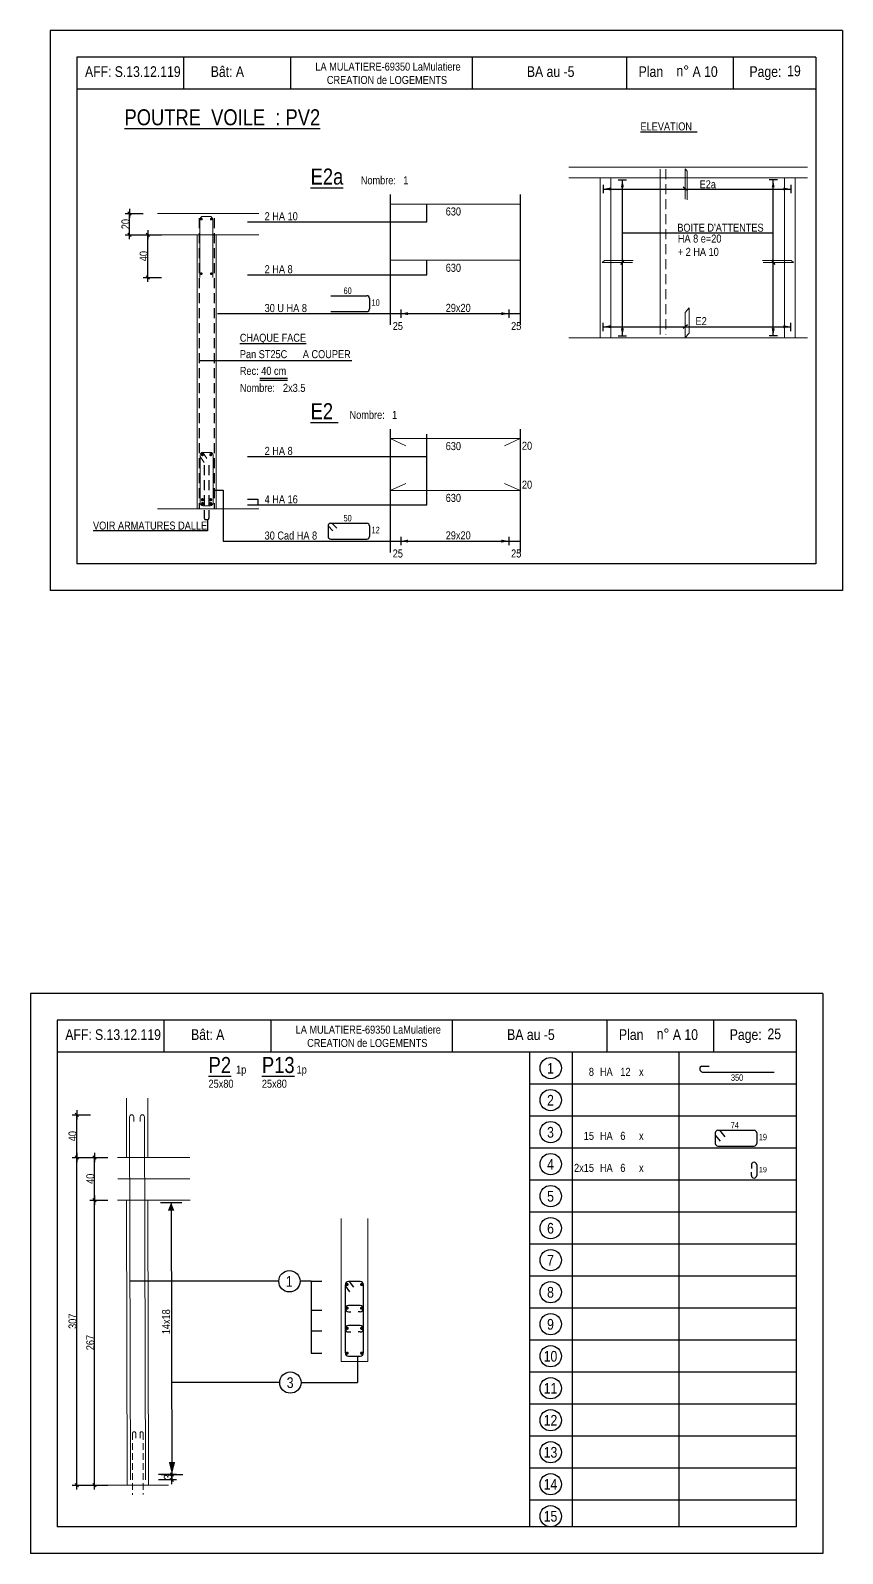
# Model space of a CAD drawing. Header units: metres. Extents: x -9927 to 45032, y -190416 to 12166.
# Drawn here: x 1049 to 2571, y -134272 to -131416 of the extents above; entities that cross this region are included whole.
import ezdxf
from ezdxf.enums import TextEntityAlignment as Align

# ---------------------------------------------------------------- set-up
doc = ezdxf.new("R2010")
doc.units = ezdxf.units.M
doc.header["$PDMODE"] = 65
doc.linetypes.add('CACHE2', pattern=[0.1875, 0.125, -0.0625])
for name, color, linetype in [('01_cote_gen', 4, 'Continuous'), ('01_fenetres', 171, 'Continuous'), ('01_linteaux', 3, 'Continuous'), ('01_sem', 42, 'Continuous'), ('01_texte', 230, 'Continuous'), ('AA_COTES', 2, 'Continuous')]:
    doc.layers.add(name, color=color, linetype=linetype)
doc.styles.add('STYLE2', font='ARIALN.TTF')
doc.dimstyles.new('JB25', dxfattribs={"dimscale": 0.1, "dimtxt": 150, "dimasz": 17, "dimexe": 0.1, "dimexo": 0.1, "dimgap": 0.09, "dimtad": 1, "dimdec": 1, "dimlfac": 0.5, "dimdsep": 46, "dimtxsty": 'STYLE2', "dimblk1": 'BOND_G', "dimblk2": 'BOND_D', "dimsah": 1, "dimcen": 1.5, "dimdle": 0.01, "dimse1": 1, "dimse2": 1, "dimclrd": 4, "dimclre": 2, "dimclrt": 5, "dimadec": 0, "dimazin": 0, "dimtfac": 2.333333, "dimtdec": 1, "dimtix": 1, "dimtmove": 2, "dimatfit": 3, "dimldrblk": 'BOND_G', "dimfxl": 1, "dimtolj": 1, "dimtzin": 0, "dimarcsym": 0})

# ---------------------------------------------------------------- blocks, each defined once
blk = doc.blocks.new('BOND_G')
at = {"layer": 'AA_COTES', "color": 0}
for p, q in [((5, 0), (-5, 0)), ((1.8, 1.8), (-1.8, -1.8)), ((0, -5), (0, 15))]:
    blk.add_line(p, q, dxfattribs=at)
blk = doc.blocks.new('BOND_D')
at = {"layer": 'AA_COTES', "color": 0}
for p, q in [((5, 0), (-5, 0)), ((-1.8, -1.8), (1.8, 1.8)), ((0, 5), (0, -15))]:
    blk.add_line(p, q, dxfattribs=at)
blk = doc.blocks.new('*D1130')
at = {"layer": '01_cote_gen', "color": 4, "linetype": 'Continuous', "lineweight": -2, "transparency": 16777216}
blk.add_line((1135.6, -134141.8), (1135.6, -133531.1), dxfattribs=at)
at = {"layer": 'DEFPOINTS', "color": 0, "linetype": 'Continuous', "lineweight": 0, "transparency": 16777216}
for p in [(1135.6, -133529.4), (1268.6, -133529.4), (1230.2, -134143.5)]:
    blk.add_point(p, dxfattribs=at)
at = {"layer": '01_cote_gen', "color": 4, "linetype": 'Continuous', "lineweight": -2, "transparency": 16777216, "xscale": 1.7, "yscale": 1.7, "zscale": 1.7}
for name, p, rotation in [('BOND_D', (1135.6, -133529.4), 90), ('BOND_G', (1135.6, -134143.5), 270)]:
    blk.add_blockref(name, p, dxfattribs=dict(at, rotation=rotation))
at = {"layer": '01_cote_gen', "color": 5, "linetype": 'Continuous', "lineweight": 0, "transparency": 16777216, "insert": (1127.9, -133836.4), "char_height": 15, "attachment_point": 5, "rotation": 90, "style": 'STYLE2'}
blk.add_mtext('\\A1;307', dxfattribs=at)
blk = doc.blocks.new('*D1131')
at = {"layer": '01_cote_gen', "color": 4, "linetype": 'Continuous', "lineweight": -2, "transparency": 16777216}
blk.add_line((1168.7, -133607.7), (1168.7, -133531.1), dxfattribs=at)
at = {"layer": 'DEFPOINTS', "color": 0, "linetype": 'Continuous', "lineweight": 0, "transparency": 16777216}
for p in [(1168.7, -133529.4), (1317, -133529.4), (1326, -133609.4)]:
    blk.add_point(p, dxfattribs=at)
at = {"layer": '01_cote_gen', "color": 4, "linetype": 'Continuous', "lineweight": -2, "transparency": 16777216, "xscale": 1.7, "yscale": 1.7, "zscale": 1.7}
for name, p, rotation in [('BOND_D', (1168.7, -133529.4), 90), ('BOND_G', (1168.7, -133609.4), 270)]:
    blk.add_blockref(name, p, dxfattribs=dict(at, rotation=rotation))
at = {"layer": '01_cote_gen', "color": 5, "linetype": 'Continuous', "lineweight": 0, "transparency": 16777216, "insert": (1161.1, -133569.4), "char_height": 15, "attachment_point": 5, "rotation": 90, "style": 'STYLE2'}
blk.add_mtext('\\A1;40', dxfattribs=at)
blk = doc.blocks.new('*D1132')
at = {"layer": '01_cote_gen', "color": 4, "linetype": 'Continuous', "lineweight": -2, "transparency": 16777216}
blk.add_line((1168.7, -134141.8), (1168.7, -133611.1), dxfattribs=at)
at = {"layer": 'DEFPOINTS', "color": 0, "linetype": 'Continuous', "lineweight": 0, "transparency": 16777216}
for p in [(1168.7, -133609.4), (1175.6, -133609.4), (1186.9, -134143.5)]:
    blk.add_point(p, dxfattribs=at)
at = {"layer": '01_cote_gen', "color": 4, "linetype": 'Continuous', "lineweight": -2, "transparency": 16777216, "xscale": 1.7, "yscale": 1.7, "zscale": 1.7}
for name, p, rotation in [('BOND_D', (1168.7, -133609.4), 90), ('BOND_G', (1168.7, -134143.5), 270)]:
    blk.add_blockref(name, p, dxfattribs=dict(at, rotation=rotation))
at = {"layer": '01_cote_gen', "color": 5, "linetype": 'Continuous', "lineweight": 0, "transparency": 16777216, "insert": (1161.1, -133876.4), "char_height": 15, "attachment_point": 5, "rotation": 90, "style": 'STYLE2'}
blk.add_mtext('\\A1;267', dxfattribs=at)
blk = doc.blocks.new('*D1133')
at = {"layer": '01_cote_gen', "color": 4, "linetype": 'Continuous', "lineweight": -2, "transparency": 16777216}
blk.add_line((1314.1, -134125.2), (1314.1, -134131.8), dxfattribs=at)
at = {"layer": 'DEFPOINTS', "color": 0, "linetype": 'Continuous', "lineweight": 0, "transparency": 16777216}
for p in [(1264.2, -134133.5), (1307.3, -134123.5), (1314.1, -134133.5)]:
    blk.add_point(p, dxfattribs=at)
at = {"layer": '01_cote_gen', "color": 4, "linetype": 'Continuous', "lineweight": -2, "transparency": 16777216, "xscale": 1.7, "yscale": 1.7, "zscale": 1.7}
for name, p, rotation in [('BOND_G', (1314.1, -134123.5), 90), ('BOND_D', (1314.1, -134133.5), 270)]:
    blk.add_blockref(name, p, dxfattribs=dict(at, rotation=rotation))
at = {"layer": '01_cote_gen', "color": 5, "linetype": 'Continuous', "lineweight": 0, "transparency": 16777216, "insert": (1306.5, -134128.5), "char_height": 15, "attachment_point": 5, "rotation": 90, "style": 'STYLE2'}
blk.add_mtext('\\A1;3', dxfattribs=at)
blk = doc.blocks.new('*D1134')
at = {"layer": '01_cote_gen', "color": 4, "lineweight": -2, "transparency": 16777216}
blk.add_line((1135.6, -133527.7), (1135.6, -133451.1), dxfattribs=at)
at = {"layer": 'DEFPOINTS', "color": 0, "lineweight": 0, "transparency": 16777216}
for p in [(1135.6, -133449.4), (1238.6, -133449.4), (1239.4, -133529.4)]:
    blk.add_point(p, dxfattribs=at)
at = {"layer": '01_cote_gen', "color": 4, "lineweight": -2, "transparency": 16777216, "xscale": 1.7, "yscale": 1.7, "zscale": 1.7}
for name, p, rotation in [('BOND_D', (1135.6, -133449.4), 90), ('BOND_G', (1135.6, -133529.4), 270)]:
    blk.add_blockref(name, p, dxfattribs=dict(at, rotation=rotation))
at = {"layer": '01_cote_gen', "color": 5, "lineweight": 0, "transparency": 16777216, "insert": (1127.9, -133489.4), "char_height": 15, "attachment_point": 5, "rotation": 90, "style": 'STYLE2'}
blk.add_mtext('\\A1;40', dxfattribs=at)
blk = doc.blocks.new('*D1241')
at = {"layer": '01_cote_gen', "color": 4, "linetype": 'Continuous', "lineweight": -2, "transparency": 16777216}
blk.add_line((1268.7, -131877.8), (1268.7, -131801.2), dxfattribs=at)
at = {"layer": 'DEFPOINTS', "color": 0, "linetype": 'Continuous', "lineweight": 0, "transparency": 16777216}
for p in [(1268.7, -131799.5), (1343, -131799.5), (1348.5, -131879.5)]:
    blk.add_point(p, dxfattribs=at)
at = {"layer": '01_cote_gen', "color": 4, "linetype": 'Continuous', "lineweight": -2, "transparency": 16777216, "xscale": 1.7, "yscale": 1.7, "zscale": 1.7}
for name, p, rotation in [('BOND_D', (1268.7, -131799.5), 90), ('BOND_G', (1268.7, -131879.5), 270)]:
    blk.add_blockref(name, p, dxfattribs=dict(at, rotation=rotation))
at = {"layer": '01_cote_gen', "color": 5, "linetype": 'Continuous', "lineweight": 0, "transparency": 16777216, "insert": (1261.1, -131839.5), "char_height": 15, "attachment_point": 5, "rotation": 90, "style": 'STYLE2'}
blk.add_mtext('\\A1;40', dxfattribs=at)
blk = doc.blocks.new('*D1242')
at = {"layer": '01_cote_gen', "color": 4, "linetype": 'Continuous', "lineweight": -2, "transparency": 16777216}
blk.add_line((1234.6, -131797.8), (1234.6, -131761.2), dxfattribs=at)
at = {"layer": 'DEFPOINTS', "color": 0, "linetype": 'Continuous', "lineweight": 0, "transparency": 16777216}
for p in [(1234.6, -131759.5), (1310.2, -131759.5), (1310.2, -131799.5)]:
    blk.add_point(p, dxfattribs=at)
at = {"layer": '01_cote_gen', "color": 4, "linetype": 'Continuous', "lineweight": -2, "transparency": 16777216, "xscale": 1.7, "yscale": 1.7, "zscale": 1.7}
for name, p, rotation in [('BOND_D', (1234.6, -131759.5), 90), ('BOND_G', (1234.6, -131799.5), 270)]:
    blk.add_blockref(name, p, dxfattribs=dict(at, rotation=rotation))
at = {"layer": '01_cote_gen', "color": 5, "linetype": 'Continuous', "lineweight": 0, "transparency": 16777216, "insert": (1227, -131779.5), "char_height": 15, "attachment_point": 5, "rotation": 90, "style": 'STYLE2'}
blk.add_mtext('\\A1;20', dxfattribs=at)

msp = doc.modelspace()

# ---------------------------------------------------------------- linework, layer by layer
at = {"layer": '01_cote_gen', "color": 5, "linetype": 'Continuous', "lineweight": 0}
msp.add_line((2228.8, -131676.52), (2228.8, -131986.27), dxfattribs=at)
at = {"layer": '01_cote_gen', "color": 5, "linetype": 'CACHE2', "lineweight": 0, "ltscale": 150}
msp.add_line((2239.95, -131676.52), (2239.95, -131986.76), dxfattribs=at)
at = {"layer": '01_cote_gen', "color": 2, "linetype": 'CACHE2', "lineweight": 0, "ltscale": 100}
for p, q in [((1240.23, -134046.48), (1240.23, -134162.05)), ((1246.23, -134046.48), (1246.23, -134055.46)), ((1254.23, -134046.48), (1254.23, -134055.46)), ((1260.23, -134046.48), (1260.23, -134161.2))]:
    msp.add_line(p, q, dxfattribs=at)
for centre in [(1243.23, -134046.48), (1257.23, -134046.48)]:
    msp.add_arc(centre, 3, 0, 180, dxfattribs=at)
at = {"layer": '01_fenetres', "ltscale": 30}
for p, q in [((1135.84, -131466.46), (1135.84, -132416.46)), ((2520.84, -131466.46), (1135.84, -131466.46)), ((1335.84, -131466.46), (1335.84, -131526.46)), ((1536.24, -131466.46), (1536.24, -131526.46)), ((1876.41, -131466.46), (1876.41, -131526.46)), ((2166.71, -131526.46), (2166.71, -131466.46)), ((2366.71, -131526.46), (2366.71, -131466.46)), ((2520.84, -131466.46), (2520.84, -132416.46)), ((2520.84, -131526.46), (1135.84, -131526.46)), ((2520.84, -132416.46), (1135.84, -132416.46)), ((1098.9, -133271.9), (1098.9, -134221.9)), ((1098.9, -133271.9), (1098.9, -134221.9)), ((1098.9, -133271.9), (1098.9, -134221.9)), ((2483.9, -133271.9), (1098.9, -133271.9)), ((1298.9, -133271.9), (1298.9, -133331.9)), ((1499.3, -133271.9), (1499.3, -133331.9)), ((1839.47, -133271.9), (1839.47, -133331.9)), ((2129.77, -133331.9), (2129.77, -133271.9)), ((2329.77, -133331.9), (2329.77, -133271.9)), ((2483.9, -133271.9), (2483.9, -134221.9)), ((2483.9, -133331.9), (1098.9, -133331.9)), ((2483.9, -134221.9), (1098.9, -134221.9))]:
    msp.add_line(p, q, dxfattribs=at)
at = {"layer": '01_linteaux', "linetype": 'Continuous'}
for p, q in [((1611.62, -131913.89), (1679.21, -131913.89)), ((1684.21, -131918.89), (1684.21, -131938.5)), ((1611.62, -131943.5), (1679.21, -131943.5)), ((1606.62, -132345.35), (1606.62, -132364.96)), ((1606.62, -132345.35), (1615.63, -132354.34)), ((1611.62, -132340.35), (1679.21, -132340.35)), ((1613.82, -132340.35), (1622.82, -132349.34)), ((1684.21, -132345.35), (1684.21, -132364.96)), ((1611.62, -132369.96), (1679.21, -132369.96)), ((2307.45, -133358.16), (2321.18, -133358.16)), ((2308.67, -133369.14), (2442.99, -133369.14)), ((2332.35, -133483.43), (2332.35, -133503.04)), ((2332.35, -133487.57), (2341.54, -133498.91)), ((2337.35, -133478.43), (2404.93, -133478.43)), ((2340.04, -133478.43), (2350.02, -133490.74)), ((2409.93, -133483.43), (2409.93, -133503.04)), ((2337.35, -133508.04), (2404.93, -133508.04)), ((2399.93, -133543.43), (2399.93, -133549.81)), ((2409.93, -133543.43), (2409.93, -133563.04)), ((2399.93, -133563.04), (2399.93, -133557.2))]:
    msp.add_line(p, q, dxfattribs=at)
for centre, start, end in [((1679.21, -131918.89), 0, 90), ((1679.21, -131938.5), 270, 0), ((1611.62, -132345.35), 90, 180), ((1679.21, -132345.35), 0, 90), ((1611.62, -132364.96), 180, 270), ((1679.21, -132364.96), 270, 0), ((2308.55, -133363.03), 102.77382, 192.77382), ((2308.67, -133364.14), 180, 270), ((2337.35, -133483.43), 90, 180), ((2404.93, -133483.43), 0, 90), ((2337.35, -133503.04), 180, 270), ((2404.93, -133503.04), 270, 0), ((2404.93, -133543.43), 90, 180), ((2404.93, -133543.43), 0, 90), ((2404.93, -133563.04), 180, 270), ((2404.93, -133563.04), 270, 0)]:
    msp.add_arc(centre, 5, start, end, dxfattribs=at)
at = {"layer": '01_sem', "color": 2, "lineweight": 0, "ltscale": 7}
for p, q in [((2057.72, -131672.83), (2505.5, -131672.83)), ((2057.72, -131692.83), (2505.5, -131692.83)), ((2116.83, -131692.83), (2116.83, -131992.83)), ((2136.83, -131692.83), (2136.83, -131992.83)), ((2276.23, -131675.91), (2276.23, -131732.58)), ((2276.23, -131675.91), (2279.76, -131680.14)), ((2279.76, -131680.14), (2279.76, -131734.07)), ((2462.35, -131692.83), (2462.35, -131992.83)), ((2482.35, -131692.83), (2482.35, -131992.83)), ((1723.05, -131741.82), (1966.53, -131741.82)), ((1287.13, -131759.45), (1477.11, -131759.45)), ((1366.45, -131771.06), (1366.45, -131879.45)), ((1384.45, -131765.06), (1372.45, -131765.06)), ((1390.45, -131771.06), (1390.45, -131879.45)), ((1287.13, -131799.45), (1477.11, -131799.45)), ((1361.17, -131799.45), (1361.17, -132313.45)), ((1397.17, -131799.45), (1397.17, -132313.45)), ((1723.05, -131847.41), (1966.53, -131847.41)), ((2120.46, -131851.38), (2124.69, -131847.84)), ((2120.46, -131851.38), (2177.12, -131851.38)), ((2124.69, -131847.84), (2178.61, -131847.84)), ((2474.48, -131847.84), (2420.56, -131847.84)), ((2478.71, -131851.38), (2422.05, -131851.38)), ((2474.48, -131847.84), (2478.71, -131851.38)), ((2276.23, -131945.33), (2283.5, -131936.62)), ((2276.23, -131992.38), (2276.23, -131945.33)), ((2283.5, -131983.67), (2283.5, -131936.62)), ((2057.72, -131992.83), (2505.5, -131992.83)), ((2276.23, -131992.38), (2283.5, -131983.67)), ((1723.05, -132181.69), (1966.53, -132181.69)), ((1723.05, -132181.69), (1752.38, -132195.03)), ((1966.53, -132181.69), (1937.21, -132195.03)), ((1367.17, -132212.45), (1367.17, -132302.45)), ((1367.17, -132215.23), (1374.52, -132226.43)), ((1372.17, -132207.45), (1386.17, -132207.45)), ((1372.17, -132207.45), (1379.52, -132218.65)), ((1391.17, -132212.45), (1391.17, -132302.45)), ((1723.05, -132278.86), (1752.38, -132265.52)), ((1723.05, -132278.86), (1966.53, -132278.86)), ((1966.53, -132278.86), (1937.21, -132265.52)), ((1287.13, -132313.45), (1477.11, -132313.45)), ((1303.75, -132313.45), (1456.05, -132313.45)), ((1372.17, -132307.45), (1386.17, -132307.45)), ((1228.6, -133529.41), (1228.6, -133418.16)), ((1268.6, -133529.24), (1268.6, -133417.99)), ((1234.6, -133453.41), (1236.23, -134133.48)), ((1242.6, -133453.41), (1242.6, -133461.81)), ((1254.6, -133453.41), (1254.6, -133461.81)), ((1262.6, -133453.41), (1264.23, -134133.48)), ((1228.6, -133529.41), (1212.16, -133529.41)), ((1347.78, -133529.41), (1228.6, -133529.41)), ((1347.78, -133569.41), (1212.89, -133569.41)), ((1228.6, -133609.41), (1212.16, -133609.41)), ((1228.6, -133609.41), (1230.23, -134143.48)), ((1348.51, -133609.41), (1228.6, -133609.41)), ((1347.78, -133609.41), (1228.6, -133609.41)), ((1268.6, -133609.41), (1270.23, -134143.48)), ((1631.01, -133911.87), (1631.01, -133644.05)), ((1631.01, -133911.87), (1631.01, -133644.05)), ((1681.01, -133911.87), (1681.01, -133644.04)), ((1631.01, -133911.87), (1681.01, -133911.87)), ((1631.01, -133911.87), (1681.01, -133911.87)), ((1307.78, -134143.48), (1174.5, -134143.48))]:
    msp.add_line(p, q, dxfattribs=at)
at = {"layer": '01_sem', "color": 2, "lineweight": 0, "ltscale": 7, "flags": 128}
for points, const_width in [([(1369.28, -131768.94, -1), (1369.28, -131771.44, -1)], 2.5), ([(1387.62, -131768.94, 1), (1387.62, -131771.44, 1)], 2.5), ([(1369.28, -131871.21, -1), (1369.28, -131873.71, -1)], 2.5), ([(1387.62, -131871.21, 1), (1387.62, -131873.71, 1)], 2.5), ([(1369.69, -132211.76, 1), (1372.69, -132211.76, 1)], 3), ([(1385.33, -132211.76, 1), (1388.33, -132211.76, 1)], 3), ([(1369.69, -132296.19, 1), (1372.69, -132296.19, 1)], 3), ([(1369.69, -132303.61, 1), (1372.69, -132303.61, 1)], 3), ([(1385.33, -132296.19, 1), (1388.33, -132296.19, 1)], 3), ([(1385.33, -132303.61, 1), (1388.33, -132303.61, 1)], 3)]:
    msp.add_lwpolyline(points, format="xyb", close=True, dxfattribs=dict(at, const_width=const_width))
at = {"layer": '01_sem', "color": 2, "lineweight": 0, "ltscale": 7}
for centre, radius, start, end in [((1372.45, -131771.06), 6, 90, 180), ((1384.45, -131771.06), 6, 0, 90), ((1372.17, -132212.45), 5, 90, 180), ((1386.17, -132212.45), 5, 0, 90), ((1372.17, -132302.45), 5, 180, 270), ((1386.17, -132302.45), 5, 270, 0), ((1238.6, -133453.41), 4, 0, 180), ((1258.6, -133453.41), 4, 0, 180)]:
    msp.add_arc(centre, radius, start, end, dxfattribs=at)
at = {"layer": '01_texte', "ltscale": 30}
for p, q in [((1085.84, -131416.46), (1085.84, -132466.46)), ((2570.84, -131416.46), (1085.84, -131416.46)), ((2570.84, -131416.46), (2570.84, -132466.46)), ((2122.2, -131705.67), (2122.2, -131721.31)), ((2122.2, -131713.73), (2473.88, -131713.73)), ((2150.22, -131696.74), (2165.86, -131696.74)), ((2158.28, -131988.96), (2158.28, -131696.74)), ((2280.36, -131717.04), (2272.09, -131710.42)), ((2448.95, -131696.74), (2433.31, -131696.74)), ((2440.89, -131988.96), (2440.89, -131696.74)), ((2473.88, -131705.67), (2473.88, -131721.31)), ((1723.05, -131723.88), (1723.05, -131968.51)), ((1792.06, -131775.23), (1792.06, -131741.82)), ((1966.53, -131723.88), (1966.53, -131968.51)), ((1455.65, -131775.23), (1792.06, -131775.23)), ((1792.06, -131874.51), (1792.06, -131847.41)), ((2161.59, -131847.24), (2154.97, -131855.52)), ((2437.58, -131847.24), (2444.2, -131855.52)), ((1455.65, -131874.51), (1792.06, -131874.51)), ((1399.22, -131947.36), (1966.53, -131947.36)), ((1742.76, -131939.3), (1742.76, -131954.94)), ((1945.44, -131939.3), (1945.44, -131954.94)), ((2122.2, -131979.98), (2122.2, -131964.34)), ((2122.2, -131971.92), (2473.88, -131971.92)), ((2280.36, -131968.61), (2272.09, -131975.23)), ((2473.88, -131979.98), (2473.88, -131964.34)), ((2150.22, -131988.96), (2165.86, -131988.96)), ((2448.95, -131988.96), (2433.31, -131988.96)), ((1723.05, -132163.75), (1723.05, -132394.96)), ((1792.06, -132305.96), (1792.06, -132173.27)), ((1966.53, -132163.75), (1966.53, -132394.96)), ((1455.65, -132215.1), (1792.06, -132215.1)), ((1391.17, -132278.42), (1410.34, -132278.42)), ((1410.34, -132278.42), (1410.34, -132373.82)), ((1455.65, -132305.96), (1792.06, -132305.96)), ((1455.83, -132295.48), (1475.19, -132295.48)), ((1475.19, -132295.48), (1475.19, -132305.96)), ((1380.47, -132333.51), (1380.47, -132354.73)), ((1380.47, -132354.73), (1166.68, -132354.73)), ((1410.34, -132373.82), (1966.53, -132373.82)), ((1742.76, -132365.76), (1742.76, -132381.4)), ((1945.44, -132365.76), (1945.44, -132381.4)), ((2570.84, -132466.46), (1085.84, -132466.46)), ((1048.9, -133221.9), (1048.9, -134271.9)), ((2533.9, -133221.9), (1048.9, -133221.9)), ((2533.9, -133221.9), (2533.9, -134271.9)), ((1983.9, -133331.9), (1983.9, -134221.9)), ((2063.9, -133331.9), (2063.9, -134221.9)), ((2263.9, -133331.9), (2263.9, -134221.9)), ((2483.9, -133391.9), (1983.9, -133391.9)), ((2483.9, -133451.9), (1983.9, -133451.9)), ((2483.9, -133511.9), (1983.9, -133511.9)), ((2483.9, -133571.9), (1983.9, -133571.9)), ((1292.33, -133613.72), (1332.65, -133613.72)), ((1312.49, -133613.72), (1314.12, -134130.36)), ((2483.9, -133631.9), (1983.9, -133631.9)), ((2483.9, -133691.9), (1983.9, -133691.9)), ((1639.01, -133895.87), (1639.01, -133767.87)), ((1639.01, -133770.42), (1647.01, -133781.15)), ((1667.01, -133761.87), (1645.01, -133761.87)), ((1646.21, -133761.87), (1654.21, -133772.6)), ((1673.01, -133895.87), (1673.01, -133767.87)), ((2483.9, -133751.9), (1983.9, -133751.9)), ((1667.01, -133806.81), (1645.01, -133806.81)), ((1645.01, -133818.81), (1649.2, -133818.81)), ((1667.01, -133818.81), (1662.83, -133818.81)), ((2483.9, -133811.9), (1983.9, -133811.9)), ((1667.01, -133844.49), (1645.01, -133844.49)), ((1645.01, -133856.49), (1649.2, -133856.49)), ((1667.01, -133856.49), (1662.83, -133856.49)), ((2483.9, -133871.9), (1983.9, -133871.9)), ((1645.01, -133901.87), (1667.01, -133901.87)), ((2483.9, -133931.9), (1983.9, -133931.9)), ((2483.9, -133991.9), (1983.9, -133991.9)), ((2483.9, -134051.9), (1983.9, -134051.9)), ((2483.9, -134111.9), (1983.9, -134111.9)), ((1293.96, -134123.48), (1334.28, -134123.48)), ((2483.9, -134171.9), (1983.9, -134171.9)), ((2533.9, -134271.9), (1048.9, -134271.9))]:
    msp.add_line(p, q, dxfattribs=at)
at = {"layer": '01_texte', "linetype": 'CACHE2', "ltscale": 150}
for p, q in [((1365.17, -131768.43), (1365.17, -132313.45)), ((1393.17, -131768.43), (1393.17, -132313.45)), ((1374.63, -132231.67), (1374.63, -132330.51)), ((1383.47, -132231.67), (1383.47, -132330.51)), ((1377.63, -132333.51), (1380.47, -132333.51))]:
    msp.add_line(p, q, dxfattribs=at)
at = {"layer": '01_texte'}
for p, q in [((2158.28, -131795.74), (2440.89, -131795.74)), ((1365.17, -132034.94), (1651.19, -132034.94)), ((1530.65, -132069.13), (1478.89, -132069.13)), ((1530.65, -132072.43), (1478.89, -132072.43)), ((1514.32, -133761.38), (1234.6, -133761.38)), ((1574.8, -133761.38), (1554.32, -133761.38)), ((1574.8, -133761.38), (1574.8, -133896.36)), ((1574.8, -133761.38), (1594.81, -133761.38)), ((1574.8, -133815.66), (1594.81, -133815.66)), ((1574.8, -133854.35), (1594.81, -133854.35)), ((1574.8, -133896.36), (1594.81, -133896.36)), ((1661.86, -133901.87), (1661.86, -133951.28)), ((1515.95, -133951.28), (1314.12, -133951.28)), ((1555.95, -133951.28), (1661.86, -133951.28))]:
    msp.add_line(p, q, dxfattribs=at)
at = {"layer": '01_texte', "ltscale": 30, "const_width": 3, "flags": 128}
for points in [[(1643.95, -133767.57, -1), (1640.95, -133767.57, -1)], [(1668.08, -133767.57, 1), (1671.08, -133767.57, 1)], [(1643.95, -133812, 1), (1640.95, -133812, 1)], [(1668.08, -133812, -1), (1671.08, -133812, -1)], [(1643.95, -133849.68, 1), (1640.95, -133849.68, 1)], [(1668.08, -133849.68, -1), (1671.08, -133849.68, -1)], [(1643.95, -133896.17, 1), (1640.95, -133896.17, 1)], [(1668.08, -133896.17, -1), (1671.08, -133896.17, -1)]]:
    msp.add_lwpolyline(points, format="xyb", close=True, dxfattribs=at)
at = {"layer": '01_texte'}
for centre in [(2023.9, -133361.9), (2023.9, -133421.9), (2023.9, -133481.9), (2023.9, -133541.9), (2023.9, -133601.9), (2023.9, -133661.9), (2023.9, -133721.9), (1534.32, -133761.38), (2023.9, -133781.9), (2023.9, -133841.9), (2023.9, -133901.9), (1535.95, -133951.28), (2023.9, -133961.9), (2023.9, -134021.9), (2023.9, -134081.9), (2023.9, -134141.9), (2023.9, -134201.9)]:
    msp.add_circle(centre, 20, dxfattribs=at)
at = {"layer": '01_texte', "linetype": 'CACHE2', "ltscale": 150}
for centre, start, end in [((1377.63, -132330.51), 180, 270), ((1380.47, -132330.51), 270, 0)]:
    msp.add_arc(centre, 3, start, end, dxfattribs=at)
at = {"layer": '01_texte', "ltscale": 30}
for centre, start, end in [((1645.01, -133767.87), 90.00091, 180), ((1667.01, -133767.87), 0, 90.00091), ((1645.01, -133812.81), 90.00091, 180), ((1645.01, -133812.81), 180, 269.99909), ((1667.01, -133812.81), 0, 90.00091), ((1667.01, -133812.81), 269.99909, 360), ((1645.01, -133850.49), 90.00091, 180), ((1645.01, -133850.49), 180, 269.99909), ((1667.01, -133850.49), 0, 90.00091), ((1667.01, -133850.49), 269.99909, 360), ((1645.01, -133895.87), 180, 270), ((1667.01, -133895.87), 270, 0)]:
    msp.add_arc(centre, 6, start, end, dxfattribs=at)
for points in [[(2122.2, -131713.73), (2136.02, -131710.98), (2136.02, -131713.73)], [(2122.2, -131713.73), (2136.02, -131716.49), (2136.02, -131713.73)], [(2158.28, -131696.74), (2155.52, -131710.56), (2158.28, -131710.56)], [(2158.28, -131696.74), (2161.03, -131710.56), (2158.28, -131710.56)], [(2440.89, -131696.74), (2438.14, -131710.56), (2440.89, -131710.56)], [(2440.89, -131696.74), (2443.65, -131710.56), (2440.89, -131710.56)], [(2473.88, -131713.73), (2460.06, -131710.98), (2460.06, -131713.73)], [(2473.88, -131713.73), (2460.06, -131716.49), (2460.06, -131713.73)], [(1742.76, -131947.36), (1756.59, -131944.61), (1756.59, -131947.36)], [(1742.76, -131947.36), (1756.59, -131950.12), (1756.59, -131947.36)], [(1945.44, -131947.36), (1931.62, -131944.61), (1931.62, -131947.36)], [(1945.44, -131947.36), (1931.62, -131950.12), (1931.62, -131947.36)], [(2122.2, -131971.92), (2136.02, -131969.17), (2136.02, -131971.92)], [(2122.2, -131971.92), (2136.02, -131974.68), (2136.02, -131971.92)], [(2158.28, -131988.96), (2155.52, -131975.14), (2158.28, -131975.14)], [(2158.28, -131988.96), (2161.03, -131975.14), (2158.28, -131975.14)], [(2440.89, -131988.96), (2438.14, -131975.14), (2440.89, -131975.14)], [(2440.89, -131988.96), (2443.65, -131975.14), (2440.89, -131975.14)], [(2473.88, -131971.92), (2460.06, -131969.17), (2460.06, -131971.92)], [(2473.88, -131971.92), (2460.06, -131974.68), (2460.06, -131971.92)], [(1742.76, -132373.82), (1756.59, -132371.06), (1756.59, -132373.82)], [(1742.76, -132373.82), (1756.59, -132376.57), (1756.59, -132373.82)], [(1945.44, -132373.82), (1931.62, -132371.06), (1931.62, -132373.82)], [(1945.44, -132373.82), (1931.62, -132376.57), (1931.62, -132373.82)], [(1312.49, -133613.72), (1306.59, -133628.79), (1312.49, -133628.79)], [(1312.49, -133613.72), (1318.39, -133628.79), (1312.49, -133628.79)], [(1314.12, -134123.48), (1308.22, -134100.41), (1314.12, -134100.41)], [(1314.12, -134123.48), (1320.02, -134100.41), (1314.12, -134100.41)]]:
    msp.add_solid(points, dxfattribs=at)

# ---------------------------------------------------------------- texts
at = {"layer": '01_texte', "style": 'STYLE2'}
for s, height, p in [('AFF:', 20, (1151.14, -131503.61)), ('S.13.12.119', 20, (1206.8, -131503.61)), ('Bât: A', 20, (1386.78, -131503.61)), ('LA MULATIERE-69350 LaMulatiere', 15, (1582.93, -131491.74)), ('BA au -5', 20, (1979.24, -131503.61)), ('Plan', 20, (2188.76, -131503.61)), ('n%%D', 20, (2259.44, -131502.17)), ('A 10', 20, (2289.78, -131503.61)), ('Page:', 20, (2396.43, -131503.61)), ('19', 20, (2467.11, -131502.17)), ('CREATION de LOGEMENTS', 15, (1604.42, -131516.74)), ('%%UELEVATION  ', 15, (2192.22, -131603.8)), ('%%UE2a', 30, (1573.98, -131705.37)), ('Nombre:', 15, (1667.95, -131704.74)), ('1', 15, (1747.57, -131704.74)), ('E2a', 15, (2302.97, -131712.38)), ('630', 15, (1827.15, -131763.27)), ('2 HA 10', 15, (1487.78, -131772.27)), ('2 HA 8', 15, (1487.78, -131871.55)), ('630', 15, (1827.15, -131868.86)), ('60', 12, (1635.68, -131910.34)), ('10', 12, (1688.19, -131932.55)), ('30 U HA 8', 15, (1487.78, -131944.41)), ('29x20', 15, (1827.15, -131944.07)), ('25', 15, (1727.82, -131978.01)), ('25', 15, (1949.68, -131978.01)), ('E2 ', 15, (2295.4, -131968.93)), ('%%UCHAQUE FACE', 15, (1441.31, -132000.04)), ('Pan ST25C', 15, (1441.31, -132030.83)), ('A COUPER', 15, (1559.34, -132030.83)), ('Rec: 40 cm', 15, (1441.31, -132062.11)), ('Nombre:', 15, (1441.31, -132094.02)), ('2x3.5', 15, (1522.16, -132094.02)), ('%%UE2 ', 30, (1573.98, -132145.24)), ('Nombre:', 15, (1646.95, -132144.6)), ('1', 15, (1726.57, -132144.6)), ('2 HA 8', 15, (1487.78, -132212.14)), ('630', 15, (1827.15, -132203.14)), ('20', 15, (1970, -132202.5)), ('20', 15, (1970, -132275.53)), ('4 HA 16', 15, (1487.78, -132303)), ('630', 15, (1827.15, -132300.31)), ('VOIR ARMATURES DALLE', 15, (1166.14, -132352.22)), ('50', 12, (1635.68, -132336.8)), ('12', 12, (1688.19, -132359.01)), ('30 Cad HA 8', 15, (1487.78, -132370.86)), ('29x20', 15, (1827.15, -132370.52)), ('25', 15, (1727.82, -132404.47)), ('25', 15, (1949.68, -132404.47)), ('AFF:', 20, (1114.2, -133309.05)), ('S.13.12.119', 20, (1169.86, -133309.05)), ('Bât: A', 20, (1349.84, -133309.05)), ('LA MULATIERE-69350 LaMulatiere', 15, (1545.99, -133297.19)), ('BA au -5', 20, (1942.29, -133309.05)), ('Plan', 20, (2151.81, -133309.05)), ('n%%D', 20, (2222.5, -133307.61)), ('A 10', 20, (2252.84, -133309.05)), ('Page:', 20, (2359.48, -133309.05)), ('25', 20, (2430.17, -133307.61)), ('CREATION de LOGEMENTS', 15, (1567.47, -133322.19)), ('%%UP2', 30, (1382.79, -133371.01)), ('%%UP13', 30, (1482.79, -133371.01)), ('1p', 15, (1434.22, -133372.1)), ('1p', 15, (1547.64, -133372.1)), ('HA', 15, (2116.19, -133376.31)), ('12', 15, (2154.36, -133376.31)), ('350', 12, (2361.73, -133385.64)), ('25x80', 15, (1382.6, -133398.62)), ('25x80', 15, (1482.6, -133398.62)), ('74', 12, (2361.41, -133474.88)), ('HA', 15, (2116.19, -133496.31)), ('6', 15, (2154.36, -133496.31)), ('19', 12, (2413.92, -133497.09)), ('HA', 15, (2116.19, -133556.31)), ('6', 15, (2154.36, -133556.31)), ('19', 10, (2413.92, -133557.09))]:
    msp.add_text(s, height=height, dxfattribs=at).set_placement(p)
msp.add_text('%%UPOUTRE  VOILE  : PV2', height=30, dxfattribs=at).set_placement((1408.52, -131579.22), align=Align.MIDDLE)
for s, p in [("BOITE D'ATTENTES", (2422.94, -131793.71)), ('HA 8 e=20', (2343.87, -131814.11)), ('+ 2 HA 10  ', (2348.47, -131839.04)), ('8', (2104.99, -133376.31)), ('15', (2104.99, -133496.31)), ('2x15', (2104.99, -133556.31))]:
    msp.add_text(s, height=15, dxfattribs=at).set_placement(p, align=Align.RIGHT)
for s, p in [('1', (2023.5, -133362.13)), ('2', (2023.5, -133422.13)), ('3', (2023.5, -133482.13)), ('4', (2023.5, -133542.13)), ('5', (2023.5, -133602.13)), ('6', (2023.5, -133662.13)), ('7', (2023.5, -133722.13)), ('1', (1533.92, -133761.61)), ('8', (2023.5, -133782.13)), ('9', (2023.5, -133842.13)), ('10', (2023.5, -133902.13)), ('3', (1535.55, -133951.5)), ('11', (2023.5, -133962.13)), ('12', (2023.5, -134022.13)), ('13', (2023.5, -134082.13)), ('14', (2023.5, -134142.13)), ('15', (2023.5, -134202.13))]:
    msp.add_text(s, height=20, dxfattribs=at).set_placement(p, align=Align.MIDDLE_CENTER)
for p in [(2193.77, -133376.31), (2193.77, -133496.31), (2193.77, -133556.31)]:
    msp.add_text('x', height=15, dxfattribs=at).set_placement(p, align=Align.CENTER)
msp.add_text('14x18', height=15, rotation=90, dxfattribs=at).set_placement((1310.52, -133860.78))

# ---------------------------------------------------------------- dimensions: what is measured, and where the dimension line sits
at = {"layer": '01_cote_gen', "linetype": 'Continuous', "lineweight": 0}
for base, p1, p2, picture, middle in [((1234.65, -131759.45), (1310.23, -131799.45), (1310.23, -131759.45), '*D1242', (1226.98, -131779.45)), ((1268.74, -131799.45), (1348.54, -131879.45), (1343.04, -131799.45), '*D1241', (1261.07, -131839.45)), ((1135.56, -133529.41), (1230.23, -134143.48), (1268.6, -133529.41), '*D1130', (1127.89, -133836.45)), ((1168.73, -133529.41), (1326.02, -133609.41), (1316.96, -133529.41), '*D1131', (1161.07, -133569.41)), ((1168.73, -133609.41), (1186.86, -134143.48), (1175.6, -133609.41), '*D1132', (1161.07, -133876.45))]:
    dim = msp.add_linear_dim(base=base, p1=p1, p2=p2, angle=90, dimstyle='JB25', dxfattribs=at)
    dim.commit()
    dim.dimension.update_dxf_attribs({"geometry": picture, "text_midpoint": middle})
at = {"layer": '01_cote_gen', "lineweight": 0}
dim = msp.add_linear_dim(base=(1135.56, -133449.41), p1=(1239.39, -133529.41), p2=(1238.6, -133449.41), angle=90, dimstyle='JB25', dxfattribs=at)
dim.commit()
dim.dimension.update_dxf_attribs({"geometry": '*D1134', "text_midpoint": (1127.89, -133489.41)})
at = {"layer": '01_cote_gen', "linetype": 'Continuous', "lineweight": 0}
dim = msp.add_linear_dim(base=(1314.12, -134133.48), p1=(1307.3, -134123.48), p2=(1264.23, -134133.48), angle=90, text='3', dimstyle='JB25', dxfattribs=at)
dim.commit()
dim.dimension.update_dxf_attribs({"geometry": '*D1133', "text_midpoint": (1306.45, -134128.48)})

doc.saveas('drawing.dxf')
